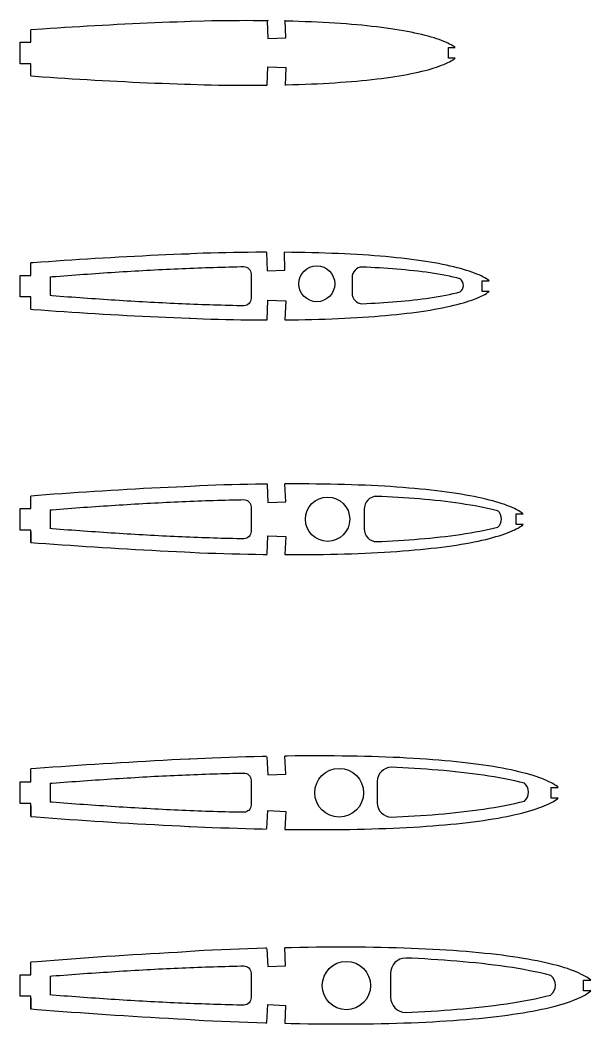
# Model space of a CAD drawing. Header units: inches. Extents: x -1000 to 834, y -101 to 1235.
# Drawn here: x -999.5 to -840.3, y 954.8 to 1234.6 of the extents above; entities that cross this region are included whole.
import ezdxf

# ---------------------------------------------------------------- set-up
doc = ezdxf.new("R2010")
doc.units = ezdxf.units.IN
doc.header["$MEASUREMENT"] = 0
doc.layers.add('7', color=7, linetype='Continuous')

msp = doc.modelspace()

# ---------------------------------------------------------------- linework, layer by layer
at = {"color": 9}
for p, q in [((-996.49, 1228.48), (-996.49, 1231.9)), ((-999.49, 1222.48), (-999.49, 1228.48)), ((-999.49, 1228.48), (-996.49, 1228.48)), ((-996.49, 1222.48), (-999.49, 1222.48)), ((-996.49, 1219.07), (-996.49, 1222.48)), ((-996.49, 1163.45), (-996.49, 1166.93)), ((-999.49, 1157.45), (-999.49, 1163.45)), ((-999.49, 1163.45), (-996.49, 1163.45)), ((-991.11, 1163.07), (-991.11, 1157.82)), ((-996.49, 1157.45), (-999.49, 1157.45)), ((-996.49, 1154.03), (-996.49, 1157.45)), ((-996.49, 1098.48), (-996.47, 1101.96)), ((-999.49, 1092.48), (-999.49, 1098.48)), ((-999.49, 1098.48), (-996.49, 1098.48)), ((-991.11, 1098.11), (-991.11, 1092.84)), ((-996.49, 1092.48), (-999.49, 1092.48)), ((-996.49, 1089), (-996.49, 1092.48)), ((-996.49, 1022.24), (-996.49, 1025.86)), ((-999.49, 1016.24), (-999.49, 1022.24)), ((-999.49, 1022.24), (-996.49, 1022.24)), ((-991.11, 1021.87), (-991.11, 1016.62)), ((-851.44, 1020.73), (-849.44, 1020.73)), ((-996.49, 1016.24), (-999.49, 1016.24)), ((-996.49, 1012.6), (-996.49, 1016.24)), ((-996.49, 968.48), (-996.49, 972)), ((-999.49, 962.48), (-999.49, 968.48)), ((-999.49, 968.48), (-996.49, 968.48)), ((-991.11, 968.11), (-991.11, 962.82)), ((-996.49, 962.48), (-999.49, 962.48)), ((-996.49, 958.96), (-996.49, 962.48))]:
    msp.add_line(p, q, dxfattribs=at)
for p, q in [((-996.49, 1092), (-996.49, 1089)), ((-996.49, 1015.6), (-996.49, 1012.6)), ((-996.49, 961.92), (-996.49, 958.92))]:
    msp.add_line(p, q)
for centre, radius in [((-916.76, 1161.13), 5), ((-913.74, 1095.48), 6.17), ((-910.53, 1019.23), 6.79), ((-908.51, 965.48), 6.73)]:
    msp.add_circle(centre, radius)
for centre, radius in [((-878.3, 1160.68), 2.4), ((-868.21, 1095.55), 2.96), ((-860.98, 1019.39), 3.26), ((-853.76, 965.57), 3.55)]:
    msp.add_arc(centre, radius, 309.9525, 50.0475)
at = {"layer": '7', "linetype": 'Continuous'}
for points in [[(-951.97, 1234.21), (-953.69, 1234.16), (-955.73, 1234.09), (-957.8, 1234.02), (-959.87, 1233.95), (-961.94, 1233.86), (-964.02, 1233.78), (-966.11, 1233.69), (-968.19, 1233.59), (-970.28, 1233.49), (-972.38, 1233.38), (-974.47, 1233.27), (-976.56, 1233.16), (-978.65, 1233.04), (-980.75, 1232.91), (-982.83, 1232.79), (-984.92, 1232.66), (-987, 1232.53), (-989.07, 1232.4), (-991.14, 1232.26), (-993.21, 1232.12), (-996.49, 1231.9)], [(-930.59, 1234.46), (-930.75, 1234.46), (-932.61, 1234.47), (-934.48, 1234.48), (-936.4, 1234.49), (-938.32, 1234.48), (-940.25, 1234.47), (-942.22, 1234.46), (-944.19, 1234.43), (-946.16, 1234.4), (-948.17, 1234.37), (-951.97, 1234.21)], [(-930.34, 1234.49), (-930.59, 1234.48), (-930.43, 1229.49), (-925.43, 1229.65), (-925.59, 1234.65)], [(-878.16, 1226.99), (-878.49, 1227.23), (-878.83, 1227.45), (-879.28, 1227.71), (-879.73, 1227.96), (-880.2, 1228.18), (-880.78, 1228.45), (-881.36, 1228.7), (-881.95, 1228.94), (-882.66, 1229.2), (-883.36, 1229.44), (-884.08, 1229.67), (-884.91, 1229.92), (-885.74, 1230.15), (-886.58, 1230.37), (-887.52, 1230.61), (-888.47, 1230.83), (-889.43, 1231.04), (-890.49, 1231.26), (-891.56, 1231.46), (-892.63, 1231.66), (-893.8, 1231.86), (-894.98, 1232.05), (-896.16, 1232.22), (-897.44, 1232.41), (-898.72, 1232.57), (-900.01, 1232.73), (-901.39, 1232.89), (-902.77, 1233.04), (-904.16, 1233.18), (-905.64, 1233.32), (-907.12, 1233.44), (-908.6, 1233.56), (-910.17, 1233.68), (-911.74, 1233.78), (-913.32, 1233.88), (-914.97, 1233.97), (-916.62, 1234.06), (-918.28, 1234.13), (-920.01, 1234.2), (-921.74, 1234.26), (-923.48, 1234.31), (-925.28, 1234.36), (-925.58, 1234.37)], [(-878.15, 1223.98), (-880.06, 1223.98), (-880.06, 1226.98), (-878.15, 1226.98)], [(-925.59, 1216.6), (-925.28, 1216.61), (-923.48, 1216.65), (-921.74, 1216.71), (-920.01, 1216.77), (-918.28, 1216.84), (-916.62, 1216.91), (-914.97, 1217), (-913.32, 1217.09), (-911.74, 1217.19), (-910.17, 1217.29), (-908.6, 1217.41), (-907.12, 1217.52), (-905.64, 1217.65), (-904.16, 1217.79), (-902.77, 1217.93), (-901.39, 1218.08), (-900.01, 1218.24), (-898.72, 1218.39), (-897.44, 1218.56), (-896.16, 1218.74), (-894.98, 1218.92), (-893.8, 1219.11), (-892.63, 1219.31), (-891.56, 1219.5), (-890.49, 1219.71), (-889.43, 1219.93), (-888.47, 1220.14), (-887.52, 1220.36), (-886.58, 1220.59), (-885.74, 1220.81), (-884.91, 1221.05), (-884.08, 1221.3), (-883.36, 1221.53), (-882.66, 1221.77), (-881.95, 1222.03), (-881.36, 1222.27), (-880.78, 1222.52), (-880.2, 1222.78), (-879.73, 1223.01), (-879.28, 1223.25), (-878.83, 1223.52), (-878.49, 1223.74), (-878.16, 1223.98)], [(-930.59, 1216.58), (-930.43, 1221.57), (-925.43, 1221.41), (-925.59, 1216.41)], [(-996.49, 1219.07), (-993.21, 1218.84), (-991.14, 1218.7), (-989.07, 1218.56), (-987, 1218.43), (-984.92, 1218.3), (-982.83, 1218.17), (-980.75, 1218.05), (-978.65, 1217.93), (-976.56, 1217.81), (-974.47, 1217.69), (-972.38, 1217.58), (-970.28, 1217.48), (-968.19, 1217.37), (-966.11, 1217.28), (-964.02, 1217.19), (-961.94, 1217.1), (-959.87, 1217.02), (-957.8, 1216.94), (-955.73, 1216.87), (-953.69, 1216.81), (-951.97, 1216.75)], [(-951.97, 1216.75), (-948.17, 1216.6), (-946.16, 1216.56), (-944.19, 1216.53), (-942.22, 1216.51), (-940.25, 1216.49), (-938.32, 1216.48), (-936.4, 1216.48), (-934.48, 1216.48), (-932.61, 1216.49), (-930.75, 1216.51), (-930.59, 1216.51)], [(-930.81, 1169.91), (-931.79, 1169.91), (-933.8, 1169.9), (-935.86, 1169.88), (-937.93, 1169.86), (-939.99, 1169.82), (-942.1, 1169.79), (-944.2, 1169.74), (-946.31, 1169.69), (-948.45, 1169.63), (-952, 1169.44)], [(-930.81, 1169.91), (-930.81, 1169.91), (-930.64, 1164.74), (-925.65, 1164.9), (-925.81, 1169.9)], [(-868.7, 1161.98), (-868.79, 1162.06), (-869.14, 1162.31), (-869.49, 1162.55), (-869.96, 1162.82), (-870.44, 1163.07), (-870.93, 1163.31), (-871.53, 1163.59), (-872.14, 1163.85), (-872.76, 1164.1), (-873.5, 1164.37), (-874.24, 1164.63), (-874.99, 1164.87), (-875.86, 1165.13), (-876.73, 1165.37), (-877.6, 1165.6), (-878.6, 1165.85), (-879.59, 1166.08), (-880.59, 1166.3), (-881.7, 1166.53), (-882.82, 1166.75), (-883.94, 1166.95), (-885.17, 1167.16), (-886.4, 1167.36), (-887.64, 1167.54), (-888.98, 1167.73), (-890.32, 1167.91), (-891.67, 1168.07), (-893.12, 1168.24), (-894.57, 1168.4), (-896.02, 1168.54), (-897.57, 1168.69), (-899.12, 1168.82), (-900.67, 1168.94), (-902.31, 1169.06), (-903.96, 1169.17), (-905.6, 1169.28), (-907.34, 1169.37), (-909.07, 1169.46), (-910.8, 1169.54), (-912.61, 1169.61), (-914.43, 1169.67), (-916.24, 1169.73), (-918.13, 1169.78), (-920.02, 1169.82), (-921.9, 1169.85), (-923.86, 1169.88), (-925.81, 1169.9)], [(-952, 1169.44), (-952.3, 1169.43), (-954.47, 1169.34), (-956.64, 1169.26), (-958.82, 1169.17), (-961, 1169.07), (-963.19, 1168.97), (-965.38, 1168.87), (-967.57, 1168.76), (-969.76, 1168.64), (-971.95, 1168.52), (-974.14, 1168.39), (-976.33, 1168.26), (-978.52, 1168.13), (-980.7, 1168), (-982.88, 1167.87), (-985.05, 1167.73), (-987.21, 1167.58), (-989.38, 1167.44), (-991.52, 1167.29), (-993.66, 1167.14), (-995.8, 1166.98), (-996.49, 1166.93)], [(-876.76, 1162.52), (-877.71, 1162.76), (-878.72, 1162.99), (-879.73, 1163.21), (-880.78, 1163.42), (-881.85, 1163.62), (-882.93, 1163.81), (-884.03, 1163.99), (-885.15, 1164.16), (-886.27, 1164.32), (-887.42, 1164.47), (-888.56, 1164.61), (-889.73, 1164.74), (-890.9, 1164.87), (-892.08, 1164.99), (-893.26, 1165.1), (-894.45, 1165.2), (-895.65, 1165.3), (-896.86, 1165.39), (-898.06, 1165.47), (-899.27, 1165.55), (-900.5, 1165.62), (-901.72, 1165.69), (-902.94, 1165.75), (-904.07, 1165.8)], [(-991.13, 1163.07), (-991.12, 1163.07)], [(-991.12, 1163.07), (-991.11, 1163.07), (-991.13, 1163.07)], [(-868.7, 1158.98), (-870.64, 1158.98), (-870.64, 1161.98), (-868.7, 1161.98)], [(-925.64, 1151.07), (-923.86, 1151.09), (-921.9, 1151.11), (-920.02, 1151.15), (-918.13, 1151.19), (-916.24, 1151.24), (-914.43, 1151.29), (-912.61, 1151.36), (-910.8, 1151.43), (-909.07, 1151.51), (-907.34, 1151.6), (-905.6, 1151.69), (-903.96, 1151.79), (-902.31, 1151.9), (-900.67, 1152.03), (-899.12, 1152.15), (-897.57, 1152.28), (-896.02, 1152.43), (-894.57, 1152.57), (-893.12, 1152.73), (-891.67, 1152.9), (-890.32, 1153.06), (-888.98, 1153.24), (-887.64, 1153.43), (-886.4, 1153.61), (-885.17, 1153.81), (-883.94, 1154.02), (-882.82, 1154.22), (-881.7, 1154.44), (-880.59, 1154.67), (-879.59, 1154.89), (-878.6, 1155.12), (-877.6, 1155.36), (-876.73, 1155.59), (-875.86, 1155.84), (-874.99, 1156.1), (-874.24, 1156.34), (-873.5, 1156.6), (-872.76, 1156.87), (-872.14, 1157.12), (-871.53, 1157.38), (-870.93, 1157.66), (-870.44, 1157.9), (-869.96, 1158.15), (-869.49, 1158.42), (-869.14, 1158.66), (-868.79, 1158.91), (-868.7, 1158.98)], [(-904.07, 1155.57), (-902.94, 1155.62), (-901.72, 1155.68), (-900.5, 1155.75), (-899.27, 1155.82), (-898.06, 1155.9), (-896.86, 1155.98), (-895.65, 1156.07), (-894.45, 1156.17), (-893.26, 1156.27), (-892.08, 1156.38), (-890.9, 1156.5), (-889.73, 1156.63), (-888.56, 1156.76), (-887.42, 1156.9), (-886.27, 1157.05), (-885.15, 1157.21), (-884.03, 1157.38), (-882.93, 1157.56), (-881.85, 1157.75), (-880.78, 1157.95), (-879.73, 1158.16), (-878.72, 1158.38), (-877.71, 1158.61), (-876.76, 1158.85)], [(-930.59, 1151.06), (-930.43, 1156.53), (-925.43, 1156.37), (-925.64, 1151.07)], [(-996.49, 1154.03), (-995.8, 1153.98), (-993.66, 1153.83), (-991.52, 1153.68), (-989.38, 1153.53), (-987.21, 1153.38), (-985.05, 1153.24), (-982.88, 1153.1), (-980.7, 1152.96), (-978.52, 1152.83), (-976.33, 1152.7), (-974.14, 1152.57), (-971.95, 1152.45), (-969.76, 1152.33), (-967.57, 1152.21), (-965.38, 1152.1), (-963.19, 1151.99), (-961, 1151.89), (-958.82, 1151.8), (-956.64, 1151.71), (-954.47, 1151.62), (-952.3, 1151.54), (-952, 1151.53)], [(-952, 1151.53), (-948.45, 1151.34), (-946.31, 1151.28), (-944.2, 1151.23), (-942.1, 1151.18), (-939.99, 1151.14), (-937.93, 1151.11), (-935.86, 1151.09), (-933.8, 1151.07), (-931.79, 1151.06), (-930.6, 1151.06)], [(-951.94, 1104.63), (-953.62, 1104.56), (-955.9, 1104.46), (-958.18, 1104.35), (-960.47, 1104.24), (-962.76, 1104.13), (-965.05, 1104.01), (-967.34, 1103.88), (-969.63, 1103.75), (-971.92, 1103.61), (-974.2, 1103.48), (-976.48, 1103.34), (-978.76, 1103.2), (-981.03, 1103.05), (-983.29, 1102.9), (-985.55, 1102.75), (-987.79, 1102.59), (-990.03, 1102.44), (-992.26, 1102.28), (-994.46, 1102.11), (-996.47, 1101.96)], [(-930.54, 1105.29), (-931.67, 1105.28), (-933.82, 1105.24), (-936.02, 1105.2), (-938.22, 1105.16), (-940.42, 1105.1), (-942.66, 1105.04), (-944.9, 1104.98), (-947.13, 1104.91), (-949.4, 1104.83), (-951.94, 1104.63)], [(-930.53, 1105.14), (-930.62, 1105.14), (-930.43, 1100.14), (-925.43, 1100.33), (-925.63, 1105.33)], [(-859.25, 1096.98), (-859.42, 1097.13), (-859.78, 1097.39), (-860.16, 1097.64), (-860.65, 1097.92), (-861.15, 1098.19), (-861.66, 1098.44), (-862.29, 1098.73), (-862.93, 1099), (-863.57, 1099.26), (-864.34, 1099.55), (-865.12, 1099.82), (-865.9, 1100.07), (-866.81, 1100.34), (-867.72, 1100.59), (-868.63, 1100.83), (-869.67, 1101.09), (-870.71, 1101.33), (-871.75, 1101.56), (-872.92, 1101.8), (-874.08, 1102.03), (-875.25, 1102.24), (-876.54, 1102.46), (-877.82, 1102.67), (-879.11, 1102.86), (-880.52, 1103.06), (-881.92, 1103.24), (-883.33, 1103.42), (-884.84, 1103.59), (-886.36, 1103.75), (-887.87, 1103.9), (-889.49, 1104.05), (-891.11, 1104.19), (-892.74, 1104.32), (-894.45, 1104.45), (-896.17, 1104.57), (-897.89, 1104.67), (-899.7, 1104.77), (-901.51, 1104.86), (-903.32, 1104.94), (-905.22, 1105.02), (-907.11, 1105.09), (-909.01, 1105.15), (-910.98, 1105.2), (-912.95, 1105.24), (-914.92, 1105.28), (-916.97, 1105.3), (-919.01, 1105.32), (-921.05, 1105.33), (-923.15, 1105.34), (-925.25, 1105.33), (-925.63, 1105.33)], [(-866.31, 1097.82), (-867.48, 1098.12), (-868.72, 1098.4), (-869.97, 1098.67), (-871.27, 1098.93), (-872.59, 1099.18), (-873.93, 1099.41), (-875.28, 1099.63), (-876.66, 1099.84), (-878.06, 1100.04), (-879.47, 1100.23), (-880.88, 1100.4), (-882.32, 1100.57), (-883.76, 1100.72), (-885.22, 1100.87), (-886.68, 1101.01), (-888.15, 1101.13), (-889.63, 1101.25), (-891.13, 1101.36), (-892.61, 1101.47), (-894.11, 1101.56), (-895.62, 1101.65), (-897.13, 1101.73), (-898.64, 1101.81), (-900.04, 1101.87)], [(-859.24, 1093.98), (-861.22, 1093.98), (-861.22, 1096.98), (-859.25, 1096.98)], [(-925.63, 1085.64), (-925.25, 1085.64), (-923.15, 1085.63), (-921.05, 1085.64), (-919.01, 1085.65), (-916.97, 1085.67), (-914.92, 1085.69), (-912.95, 1085.73), (-910.98, 1085.77), (-909.01, 1085.82), (-907.11, 1085.88), (-905.22, 1085.95), (-903.32, 1086.02), (-901.51, 1086.11), (-899.7, 1086.2), (-897.89, 1086.3), (-896.17, 1086.4), (-894.45, 1086.52), (-892.74, 1086.65), (-891.11, 1086.77), (-889.49, 1086.91), (-887.87, 1087.07), (-886.36, 1087.22), (-884.84, 1087.38), (-883.33, 1087.55), (-881.92, 1087.73), (-880.52, 1087.91), (-879.11, 1088.11), (-877.82, 1088.3), (-876.54, 1088.51), (-875.25, 1088.73), (-874.08, 1088.94), (-872.92, 1089.17), (-871.75, 1089.4), (-870.71, 1089.63), (-869.67, 1089.88), (-868.63, 1090.13), (-867.72, 1090.37), (-866.81, 1090.63), (-865.9, 1090.9), (-865.12, 1091.15), (-864.34, 1091.42), (-863.57, 1091.71), (-862.93, 1091.97), (-862.29, 1092.24), (-861.66, 1092.53), (-861.15, 1092.78), (-860.65, 1093.04), (-860.16, 1093.33), (-859.78, 1093.58), (-859.42, 1093.84), (-859.24, 1093.98)], [(-900.04, 1089.24), (-898.64, 1089.3), (-897.13, 1089.37), (-895.62, 1089.46), (-894.11, 1089.55), (-892.61, 1089.64), (-891.13, 1089.74), (-889.63, 1089.86), (-888.15, 1089.98), (-886.68, 1090.1), (-885.22, 1090.24), (-883.76, 1090.39), (-882.32, 1090.54), (-880.88, 1090.71), (-879.47, 1090.88), (-878.06, 1091.07), (-876.66, 1091.27), (-875.28, 1091.48), (-873.93, 1091.69), (-872.59, 1091.93), (-871.27, 1092.18), (-869.97, 1092.44), (-868.72, 1092.71), (-867.48, 1092.99), (-866.31, 1093.29)], [(-859.23, 1094), (-859.23, 1094)], [(-996.49, 1089), (-994.46, 1088.85), (-992.26, 1088.69), (-990.03, 1088.53), (-987.79, 1088.37), (-985.55, 1088.22), (-983.29, 1088.06), (-981.03, 1087.91), (-978.76, 1087.77), (-976.48, 1087.62), (-974.2, 1087.49), (-971.92, 1087.35), (-969.63, 1087.22), (-967.34, 1087.09), (-965.05, 1086.96), (-962.76, 1086.84), (-960.47, 1086.72), (-958.18, 1086.61), (-955.9, 1086.51), (-953.62, 1086.41), (-952.03, 1086.34)], [(-930.62, 1085.83), (-930.43, 1090.83), (-925.43, 1090.63), (-925.63, 1085.64)], [(-952.03, 1086.34), (-949.4, 1086.14), (-947.13, 1086.06), (-944.9, 1085.99), (-942.66, 1085.92), (-940.42, 1085.86), (-938.22, 1085.81), (-936.02, 1085.76), (-933.82, 1085.72), (-931.67, 1085.69), (-930.59, 1085.68)], [(-952.06, 1028.61), (-952.44, 1028.6), (-954.82, 1028.49), (-957.21, 1028.37), (-959.6, 1028.25), (-961.99, 1028.12), (-964.38, 1027.99), (-966.76, 1027.85), (-969.15, 1027.71), (-971.53, 1027.57), (-973.91, 1027.43), (-976.29, 1027.28), (-978.65, 1027.13), (-981.01, 1026.97), (-983.37, 1026.81), (-985.71, 1026.65), (-988.04, 1026.48), (-990.37, 1026.32), (-992.67, 1026.15), (-994.96, 1025.98), (-996.49, 1025.86)], [(-930.75, 1029.35), (-931.9, 1029.32), (-934.19, 1029.27), (-936.52, 1029.21), (-938.86, 1029.14), (-941.19, 1029.06), (-943.55, 1028.98), (-945.91, 1028.89), (-952.06, 1028.61)], [(-930.65, 1029.28), (-930.43, 1024.22), (-925.43, 1024.44), (-925.65, 1029.43)], [(-849.44, 1020.73), (-849.7, 1020.95), (-850.08, 1021.23), (-850.47, 1021.48), (-850.98, 1021.78), (-851.5, 1022.06), (-852.03, 1022.32), (-852.69, 1022.62), (-853.36, 1022.9), (-854.03, 1023.17), (-854.83, 1023.47), (-855.64, 1023.75), (-856.46, 1024.01), (-857.4, 1024.3), (-858.35, 1024.56), (-859.31, 1024.82), (-860.39, 1025.08), (-861.47, 1025.34), (-862.56, 1025.58), (-863.78, 1025.83), (-864.99, 1026.06), (-866.21, 1026.28), (-867.55, 1026.51), (-868.9, 1026.72), (-870.24, 1026.93), (-871.71, 1027.13), (-873.17, 1027.33), (-874.64, 1027.51), (-876.22, 1027.69), (-877.8, 1027.86), (-879.38, 1028.02), (-881.07, 1028.17), (-882.76, 1028.32), (-884.45, 1028.45), (-886.24, 1028.59), (-888.03, 1028.71), (-889.83, 1028.82), (-891.71, 1028.92), (-893.6, 1029.02), (-895.49, 1029.1), (-897.47, 1029.18), (-899.45, 1029.25), (-901.42, 1029.31), (-903.48, 1029.37), (-905.54, 1029.41), (-907.59, 1029.45), (-909.72, 1029.47), (-911.85, 1029.49), (-913.98, 1029.51), (-916.18, 1029.51), (-918.37, 1029.51), (-920.56, 1029.49), (-922.81, 1029.48), (-925.06, 1029.45), (-925.65, 1029.44)], [(-858.89, 1021.89), (-860.18, 1022.21), (-861.55, 1022.53), (-862.92, 1022.82), (-864.35, 1023.11), (-865.8, 1023.38), (-867.28, 1023.64), (-868.76, 1023.88), (-870.28, 1024.11), (-871.82, 1024.33), (-873.37, 1024.53), (-874.93, 1024.73), (-876.51, 1024.91), (-878.1, 1025.08), (-879.7, 1025.24), (-881.31, 1025.39), (-882.93, 1025.53), (-884.56, 1025.66), (-886.2, 1025.79), (-887.84, 1025.9), (-889.49, 1026), (-891.15, 1026.1), (-892.8, 1026.19), (-894.47, 1026.27), (-896, 1026.35)], [(-849.44, 1017.73), (-851.45, 1017.73), (-851.45, 1020.73), (-849.44, 1020.73)], [(-925.66, 1009.03), (-925.06, 1009.02), (-922.81, 1008.99), (-920.56, 1008.97), (-918.37, 1008.96), (-916.18, 1008.96), (-913.98, 1008.96), (-911.85, 1008.97), (-909.72, 1008.99), (-907.59, 1009.02), (-905.54, 1009.06), (-903.48, 1009.1), (-901.42, 1009.16), (-899.45, 1009.22), (-897.47, 1009.29), (-895.49, 1009.37), (-893.6, 1009.45), (-891.71, 1009.55), (-889.83, 1009.65), (-888.03, 1009.76), (-886.24, 1009.88), (-884.45, 1010.01), (-882.76, 1010.15), (-881.07, 1010.3), (-879.38, 1010.45), (-877.8, 1010.61), (-876.22, 1010.78), (-874.64, 1010.96), (-873.17, 1011.14), (-871.71, 1011.34), (-870.24, 1011.54), (-868.9, 1011.74), (-867.55, 1011.96), (-866.21, 1012.19), (-864.99, 1012.41), (-863.78, 1012.64), (-862.56, 1012.89), (-861.47, 1013.13), (-860.39, 1013.38), (-859.31, 1013.65), (-858.35, 1013.9), (-857.4, 1014.17), (-856.46, 1014.45), (-855.64, 1014.72), (-854.83, 1015), (-854.03, 1015.29), (-853.36, 1015.56), (-852.69, 1015.85), (-852.03, 1016.15), (-851.5, 1016.41), (-850.98, 1016.69), (-850.47, 1016.99), (-850.08, 1017.24), (-849.7, 1017.52), (-849.44, 1017.73)], [(-896, 1012.44), (-894.47, 1012.51), (-892.8, 1012.59), (-891.15, 1012.68), (-889.49, 1012.78), (-887.84, 1012.89), (-886.2, 1013), (-884.56, 1013.12), (-882.93, 1013.25), (-881.31, 1013.39), (-879.7, 1013.55), (-878.1, 1013.71), (-876.51, 1013.88), (-874.93, 1014.06), (-873.37, 1014.25), (-871.82, 1014.46), (-870.28, 1014.68), (-868.76, 1014.9), (-867.28, 1015.15), (-865.8, 1015.41), (-864.35, 1015.68), (-862.92, 1015.96), (-861.55, 1016.26), (-860.18, 1016.57), (-858.89, 1016.9)], [(-930.65, 1009.25), (-930.44, 1014.24), (-925.44, 1014.02), (-925.66, 1009.03)], [(-996.49, 1012.6), (-994.96, 1012.49), (-992.67, 1012.32), (-990.37, 1012.15), (-988.04, 1011.98), (-985.71, 1011.82), (-983.37, 1011.65), (-981.01, 1011.49), (-978.65, 1011.34), (-976.29, 1011.18), (-973.91, 1011.04), (-971.53, 1010.89), (-969.15, 1010.75), (-966.76, 1010.61), (-964.38, 1010.47), (-961.99, 1010.34), (-959.6, 1010.21), (-957.21, 1010.09), (-954.82, 1009.98), (-952.44, 1009.87), (-952.06, 1009.85)], [(-952.06, 1009.85), (-945.91, 1009.57), (-943.55, 1009.49), (-941.19, 1009.41), (-938.86, 1009.33), (-936.52, 1009.26), (-934.19, 1009.2), (-931.9, 1009.14), (-930.75, 1009.12)], [(-952.08, 974.93), (-953.14, 974.87), (-955.63, 974.74), (-958.12, 974.6), (-960.6, 974.46), (-963.09, 974.31), (-965.57, 974.17), (-968.05, 974.02), (-970.52, 973.86), (-972.98, 973.7), (-975.44, 973.54), (-977.9, 973.37), (-980.33, 973.2), (-982.76, 973.03), (-985.19, 972.86), (-987.57, 972.68), (-989.96, 972.51), (-992.35, 972.32), (-994.7, 972.14), (-996.49, 972)], [(-930.68, 975.88), (-931.09, 975.87), (-933.52, 975.8), (-935.95, 975.72), (-938.41, 975.63), (-940.86, 975.54), (-943.32, 975.45), (-945.8, 975.34), (-948.28, 975.23), (-952.08, 974.93)], [(-930.68, 975.76), (-930.68, 975.76), (-930.44, 970.77), (-925.45, 971.01), (-925.69, 976)], [(-840.34, 966.98), (-840.69, 967.27), (-841.08, 967.56), (-841.48, 967.82), (-842.01, 968.13), (-842.56, 968.42), (-843.11, 968.69), (-843.8, 969.01), (-844.49, 969.31), (-845.19, 969.59), (-846.03, 969.9), (-846.87, 970.19), (-847.72, 970.46), (-848.71, 970.76), (-849.7, 971.03), (-850.69, 971.3), (-851.81, 971.57), (-852.94, 971.84), (-854.08, 972.09), (-855.34, 972.35), (-856.61, 972.59), (-857.88, 972.82), (-859.27, 973.06), (-860.67, 973.28), (-862.07, 973.49), (-863.6, 973.71), (-865.12, 973.91), (-866.65, 974.1), (-868.29, 974.29), (-869.94, 974.46), (-871.59, 974.63), (-873.35, 974.79), (-875.11, 974.94), (-876.87, 975.08), (-878.73, 975.22), (-880.6, 975.35), (-882.47, 975.46), (-884.43, 975.57), (-886.4, 975.67), (-888.37, 975.76), (-890.42, 975.84), (-892.48, 975.91), (-894.54, 975.98), (-896.68, 976.03), (-898.82, 976.08), (-900.97, 976.12), (-903.18, 976.15), (-905.4, 976.17), (-907.62, 976.18), (-909.9, 976.18), (-912.19, 976.18), (-914.47, 976.17), (-916.81, 976.15), (-919.15, 976.12), (-921.49, 976.08), (-923.88, 976.04), (-925.69, 976)], [(-851.47, 968.29), (-852.88, 968.64), (-854.37, 968.99), (-855.87, 969.31), (-857.43, 969.62), (-859.01, 969.92), (-860.62, 970.2), (-862.24, 970.47), (-863.9, 970.72), (-865.58, 970.95), (-867.27, 971.18), (-868.97, 971.39), (-870.7, 971.59), (-872.43, 971.77), (-874.18, 971.95), (-875.94, 972.11), (-877.7, 972.27), (-879.48, 972.41), (-881.27, 972.54), (-883.06, 972.67), (-884.86, 972.78), (-886.67, 972.89), (-888.48, 972.99), (-890.3, 973.08), (-891.97, 973.16)], [(-840.34, 963.98), (-842.38, 963.98), (-842.38, 966.98), (-840.34, 966.98)], [(-925.69, 954.97), (-923.88, 954.93), (-921.49, 954.88), (-919.15, 954.85), (-916.81, 954.82), (-914.47, 954.8), (-912.19, 954.79), (-909.9, 954.78), (-907.62, 954.79), (-905.4, 954.8), (-903.18, 954.82), (-900.97, 954.85), (-898.82, 954.89), (-896.68, 954.93), (-894.54, 954.99), (-892.48, 955.05), (-890.42, 955.13), (-888.37, 955.21), (-886.4, 955.3), (-884.43, 955.4), (-882.47, 955.51), (-880.6, 955.62), (-878.73, 955.75), (-876.87, 955.88), (-875.11, 956.02), (-873.35, 956.18), (-871.59, 956.34), (-869.94, 956.51), (-868.29, 956.68), (-866.65, 956.87), (-865.12, 957.06), (-863.6, 957.26), (-862.07, 957.47), (-860.67, 957.68), (-859.27, 957.91), (-857.88, 958.15), (-856.61, 958.38), (-855.34, 958.62), (-854.08, 958.88), (-852.94, 959.13), (-851.81, 959.39), (-850.69, 959.67), (-849.7, 959.93), (-848.71, 960.21), (-847.72, 960.51), (-846.87, 960.78), (-846.03, 961.07), (-845.19, 961.38), (-844.49, 961.66), (-843.8, 961.96), (-843.11, 962.28), (-842.56, 962.55), (-842.01, 962.83), (-841.48, 963.15), (-841.08, 963.41), (-840.69, 963.7), (-840.34, 963.98)], [(-891.97, 957.98), (-890.3, 958.06), (-888.48, 958.15), (-886.67, 958.25), (-884.86, 958.35), (-883.06, 958.47), (-881.27, 958.59), (-879.48, 958.73), (-877.7, 958.87), (-875.94, 959.02), (-874.18, 959.19), (-872.43, 959.36), (-870.7, 959.55), (-868.97, 959.75), (-867.27, 959.96), (-865.58, 960.18), (-863.9, 960.42), (-862.24, 960.67), (-860.62, 960.93), (-859.01, 961.22), (-857.43, 961.51), (-855.87, 961.82), (-854.37, 962.15), (-852.88, 962.49), (-851.47, 962.84)], [(-930.68, 955.21), (-930.44, 960.2), (-925.45, 959.96), (-925.69, 954.97)], [(-996.49, 958.96), (-994.7, 958.82), (-992.35, 958.64), (-989.96, 958.46), (-987.57, 958.28), (-985.19, 958.1), (-982.76, 957.93), (-980.33, 957.76), (-977.9, 957.59), (-975.44, 957.42), (-972.98, 957.26), (-970.52, 957.1), (-968.05, 956.95), (-965.57, 956.8), (-963.09, 956.65), (-960.6, 956.5), (-958.12, 956.36), (-955.63, 956.22), (-953.14, 956.09), (-952.08, 956.04)], [(-952.08, 956.04), (-948.28, 955.73), (-945.8, 955.63), (-943.32, 955.52), (-940.86, 955.43), (-938.41, 955.33), (-935.95, 955.25), (-933.52, 955.17), (-931.09, 955.1), (-930.69, 955.09)]]:
    msp.add_lwpolyline(points, dxfattribs=at)
for points in [[(-991.11, 1163.07), (-990.55, 1163.12), (-989.46, 1163.2), (-988.36, 1163.28), (-987.25, 1163.37), (-986.15, 1163.45), (-985.06, 1163.53), (-983.95, 1163.61), (-982.85, 1163.69), (-981.76, 1163.77), (-980.66, 1163.85), (-979.56, 1163.93), (-978.46, 1164), (-977.36, 1164.08), (-976.26, 1164.15), (-975.16, 1164.23), (-974.06, 1164.3), (-972.97, 1164.37), (-971.87, 1164.44), (-970.77, 1164.51), (-969.67, 1164.57), (-968.58, 1164.64), (-967.48, 1164.7), (-966.38, 1164.77), (-965.29, 1164.83), (-964.19, 1164.89), (-963.1, 1164.95), (-962, 1165.01), (-960.9, 1165.07), (-959.81, 1165.12), (-958.71, 1165.18), (-957.62, 1165.23), (-956.52, 1165.28), (-955.43, 1165.33), (-954.33, 1165.38), (-953.24, 1165.43), (-952.14, 1165.47), (-951.05, 1165.51), (-949.96, 1165.56), (-948.86, 1165.6), (-947.77, 1165.63), (-946.68, 1165.67), (-945.59, 1165.71), (-944.49, 1165.74), (-943.4, 1165.77), (-942.31, 1165.8), (-941.22, 1165.83), (-940.13, 1165.85), (-939.04, 1165.88), (-937.95, 1165.9), (-937.1, 1165.91, -0.419355), (-935.07, 1163.91), (-935.07, 1157.02, -0.414214), (-937.07, 1155.02), (-939.04, 1155.02), (-940.13, 1155.04), (-941.22, 1155.07), (-942.31, 1155.09), (-943.4, 1155.12), (-944.49, 1155.15), (-945.59, 1155.19), (-946.68, 1155.22), (-947.77, 1155.26), (-948.86, 1155.3), (-949.96, 1155.34), (-951.05, 1155.38), (-952.14, 1155.42), (-953.24, 1155.47), (-954.33, 1155.52), (-955.43, 1155.56), (-956.52, 1155.61), (-957.62, 1155.67), (-958.71, 1155.72), (-959.81, 1155.77), (-960.9, 1155.83), (-962, 1155.88), (-963.1, 1155.94), (-964.19, 1156), (-965.29, 1156.06), (-966.38, 1156.13), (-967.48, 1156.19), (-968.58, 1156.25), (-969.67, 1156.32), (-970.77, 1156.39), (-971.87, 1156.46), (-972.97, 1156.53), (-974.06, 1156.6), (-975.16, 1156.67), (-976.26, 1156.74), (-977.36, 1156.82), (-978.46, 1156.89), (-979.56, 1156.97), (-980.66, 1157.04), (-981.76, 1157.12), (-982.85, 1157.2), (-983.95, 1157.28), (-985.06, 1157.36), (-986.15, 1157.44), (-987.25, 1157.53), (-988.36, 1157.61), (-989.46, 1157.69), (-990.55, 1157.78), (-991.11, 1157.82)], [(-904.07, 1165.8, 0.409078), (-906.94, 1162.88), (-906.94, 1158.49, 0.409078), (-904.07, 1155.57)], [(-991.11, 1098.11), (-990.55, 1098.15), (-989.46, 1098.24), (-988.36, 1098.32), (-987.25, 1098.4), (-986.15, 1098.49), (-985.06, 1098.57), (-983.95, 1098.65), (-982.85, 1098.73), (-981.76, 1098.81), (-980.66, 1098.89), (-979.56, 1098.96), (-978.46, 1099.04), (-977.36, 1099.11), (-976.26, 1099.19), (-975.16, 1099.26), (-974.06, 1099.33), (-972.97, 1099.4), (-971.87, 1099.47), (-970.77, 1099.54), (-969.67, 1099.61), (-968.58, 1099.67), (-967.48, 1099.74), (-966.38, 1099.8), (-965.29, 1099.87), (-964.19, 1099.93), (-963.1, 1099.99), (-962, 1100.05), (-960.9, 1100.1), (-959.81, 1100.16), (-958.71, 1100.21), (-957.62, 1100.26), (-956.52, 1100.32), (-955.43, 1100.37), (-954.33, 1100.41), (-953.24, 1100.46), (-952.14, 1100.51), (-951.05, 1100.55), (-949.96, 1100.59), (-948.86, 1100.63), (-947.77, 1100.67), (-946.68, 1100.71), (-945.59, 1100.74), (-944.49, 1100.78), (-943.4, 1100.81), (-942.31, 1100.84), (-941.22, 1100.86), (-940.13, 1100.89), (-939.04, 1100.91), (-937.95, 1100.94), (-937.1, 1100.95, -0.419355), (-935.07, 1098.95), (-935.07, 1092.05, -0.414214), (-937.07, 1090.05), (-939.04, 1090.05), (-940.13, 1090.08), (-941.22, 1090.1), (-942.31, 1090.13), (-943.4, 1090.16), (-944.49, 1090.19), (-945.59, 1090.22), (-946.68, 1090.26), (-947.77, 1090.29), (-948.86, 1090.33), (-949.96, 1090.37), (-951.05, 1090.42), (-952.14, 1090.46), (-953.24, 1090.5), (-954.33, 1090.55), (-955.43, 1090.6), (-956.52, 1090.65), (-957.62, 1090.7), (-958.71, 1090.75), (-959.81, 1090.81), (-960.9, 1090.86), (-962, 1090.92), (-963.1, 1090.98), (-964.19, 1091.04), (-965.29, 1091.1), (-966.38, 1091.16), (-967.48, 1091.23), (-968.58, 1091.29), (-969.67, 1091.36), (-970.77, 1091.42), (-971.87, 1091.49), (-972.97, 1091.56), (-974.06, 1091.63), (-975.16, 1091.7), (-976.26, 1091.78), (-977.36, 1091.85), (-978.46, 1091.93), (-979.56, 1092), (-980.66, 1092.08), (-981.76, 1092.16), (-982.85, 1092.24), (-983.95, 1092.32), (-985.06, 1092.4), (-986.15, 1092.48), (-987.25, 1092.56), (-988.36, 1092.65), (-989.46, 1092.73), (-990.55, 1092.81), (-991.1, 1092.86)], [(-900.04, 1101.87, 0.409078), (-903.58, 1098.27), (-903.58, 1092.84, 0.409078), (-900.04, 1089.24)], [(-991.13, 1021.87), (-990.55, 1021.91), (-989.46, 1022), (-988.36, 1022.08), (-987.25, 1022.16), (-986.15, 1022.25), (-985.06, 1022.33), (-983.95, 1022.41), (-982.85, 1022.49), (-981.76, 1022.57), (-980.66, 1022.65), (-979.56, 1022.72), (-978.46, 1022.8), (-977.36, 1022.87), (-976.26, 1022.95), (-975.16, 1023.02), (-974.06, 1023.09), (-972.97, 1023.16), (-971.87, 1023.23), (-970.77, 1023.3), (-969.67, 1023.37), (-968.58, 1023.43), (-967.48, 1023.5), (-966.38, 1023.56), (-965.29, 1023.63), (-964.19, 1023.69), (-963.1, 1023.75), (-962, 1023.81), (-960.9, 1023.86), (-959.81, 1023.92), (-958.71, 1023.97), (-957.62, 1024.02), (-956.52, 1024.08), (-955.43, 1024.13), (-954.33, 1024.17), (-953.24, 1024.22), (-952.14, 1024.27), (-951.05, 1024.31), (-949.96, 1024.35), (-948.86, 1024.39), (-947.77, 1024.43), (-946.68, 1024.47), (-945.59, 1024.5), (-944.49, 1024.54), (-943.4, 1024.57), (-942.31, 1024.6), (-941.22, 1024.62), (-940.13, 1024.65), (-939.04, 1024.67), (-937.95, 1024.69), (-937.1, 1024.71, -0.419355), (-935.07, 1022.71), (-935.07, 1015.81, -0.414214), (-937.07, 1013.81), (-939.04, 1013.81), (-940.13, 1013.84), (-941.22, 1013.86), (-942.31, 1013.89), (-943.4, 1013.92), (-944.49, 1013.95), (-945.59, 1013.98), (-946.68, 1014.02), (-947.77, 1014.05), (-948.86, 1014.09), (-949.96, 1014.13), (-951.05, 1014.18), (-952.14, 1014.22), (-953.24, 1014.26), (-954.33, 1014.31), (-955.43, 1014.36), (-956.52, 1014.41), (-957.62, 1014.46), (-958.71, 1014.51), (-959.81, 1014.57), (-960.9, 1014.62), (-962, 1014.68), (-963.1, 1014.74), (-964.19, 1014.8), (-965.29, 1014.86), (-966.38, 1014.92), (-967.48, 1014.99), (-968.58, 1015.05), (-969.67, 1015.12), (-970.77, 1015.18), (-971.87, 1015.25), (-972.97, 1015.32), (-974.06, 1015.39), (-975.16, 1015.46), (-976.26, 1015.54), (-977.36, 1015.61), (-978.46, 1015.69), (-979.56, 1015.76), (-980.66, 1015.84), (-981.76, 1015.92), (-982.85, 1016), (-983.95, 1016.08), (-985.06, 1016.16), (-986.15, 1016.24), (-987.25, 1016.32), (-988.36, 1016.4), (-989.46, 1016.49), (-990.55, 1016.57), (-991.11, 1016.62)], [(-896, 1026.35, 0.409078), (-899.9, 1022.38), (-899.9, 1016.4, 0.409078), (-896, 1012.44)], [(-891.97, 973.16, 0.409078), (-896.22, 968.83), (-896.22, 962.31, 0.409078), (-891.97, 957.98)], [(-991.13, 968.11), (-990.55, 968.15), (-989.46, 968.24), (-988.36, 968.32), (-987.25, 968.41), (-986.15, 968.49), (-985.06, 968.57), (-983.95, 968.65), (-982.85, 968.73), (-981.76, 968.81), (-980.66, 968.89), (-979.56, 968.97), (-978.46, 969.04), (-977.36, 969.12), (-976.26, 969.19), (-975.16, 969.26), (-974.06, 969.33), (-972.97, 969.41), (-971.87, 969.47), (-970.77, 969.54), (-969.67, 969.61), (-968.58, 969.68), (-967.48, 969.74), (-966.38, 969.81), (-965.29, 969.87), (-964.19, 969.93), (-963.1, 969.99), (-962, 970.05), (-960.9, 970.1), (-959.81, 970.16), (-958.71, 970.21), (-957.62, 970.27), (-956.52, 970.32), (-955.43, 970.37), (-954.33, 970.42), (-953.24, 970.46), (-952.14, 970.51), (-951.05, 970.55), (-949.96, 970.59), (-948.86, 970.63), (-947.77, 970.67), (-946.68, 970.71), (-945.59, 970.74), (-944.49, 970.78), (-943.4, 970.81), (-942.31, 970.84), (-941.22, 970.87), (-940.13, 970.89), (-939.04, 970.92), (-937.95, 970.94), (-937.1, 970.95, -0.419355), (-935.07, 968.95), (-935.07, 962.05, -0.414214), (-937.07, 960.05), (-939.04, 960.05), (-940.13, 960.08), (-941.22, 960.1), (-942.31, 960.13), (-943.4, 960.16), (-944.49, 960.19), (-945.59, 960.23), (-946.68, 960.26), (-947.77, 960.3), (-948.86, 960.34), (-949.96, 960.38), (-951.05, 960.42), (-952.14, 960.46), (-953.24, 960.51), (-954.33, 960.55), (-955.43, 960.6), (-956.52, 960.65), (-957.62, 960.7), (-958.71, 960.76), (-959.81, 960.81), (-960.9, 960.87), (-962, 960.92), (-963.1, 960.98), (-964.19, 961.04), (-965.29, 961.1), (-966.38, 961.16), (-967.48, 961.23), (-968.58, 961.29), (-969.67, 961.36), (-970.77, 961.43), (-971.87, 961.49), (-972.97, 961.56), (-974.06, 961.63), (-975.16, 961.71), (-976.26, 961.78), (-977.36, 961.85), (-978.46, 961.93), (-979.56, 962), (-980.66, 962.08), (-981.76, 962.16), (-982.85, 962.24), (-983.95, 962.32), (-985.06, 962.4), (-986.15, 962.48), (-987.25, 962.56), (-988.36, 962.65), (-989.46, 962.73), (-990.55, 962.82), (-991.1, 962.86)]]:
    msp.add_lwpolyline(points, format="xyb", dxfattribs=at)

doc.saveas('drawing.dxf')
